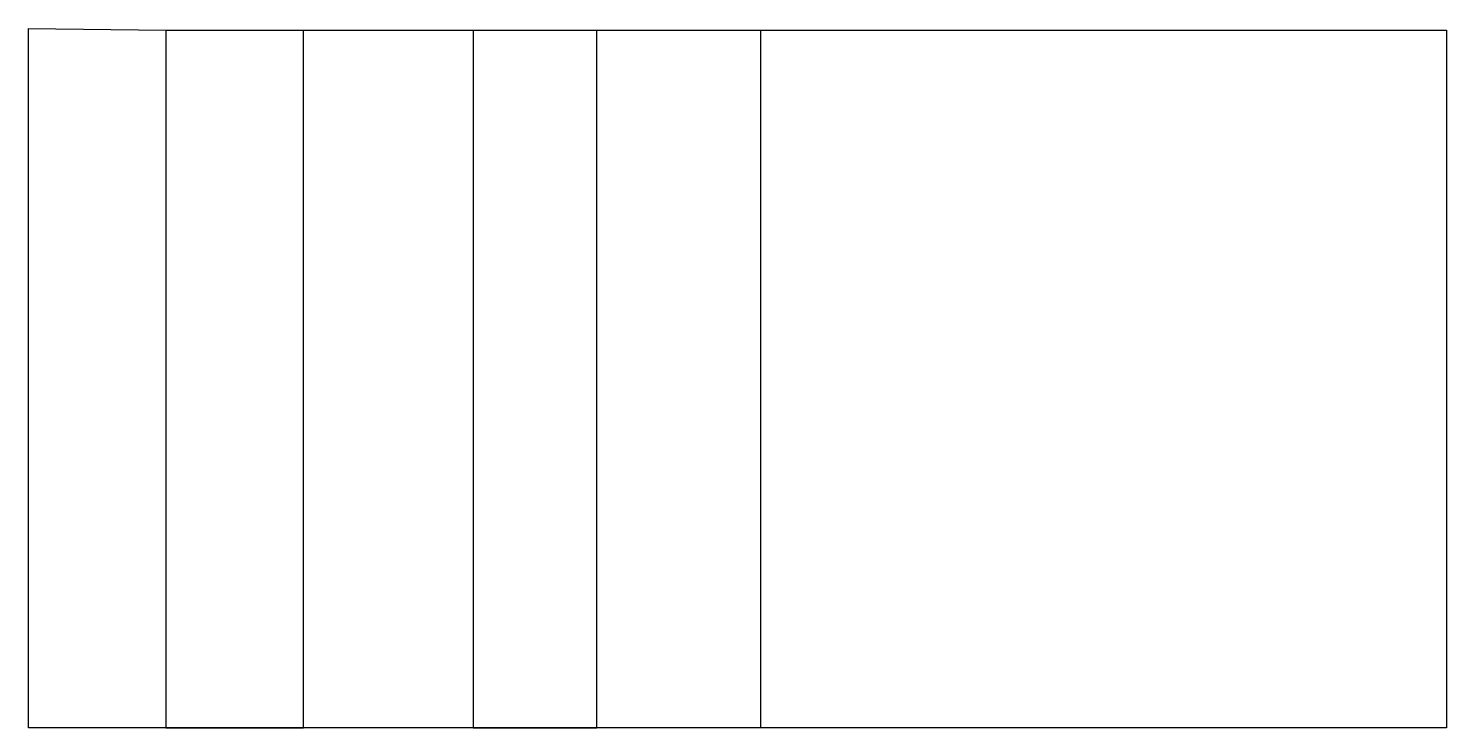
# Model space of a CAD drawing. Header units: inches. Extents: x 7.5 to 20, y 12.5 to 18.7.
import ezdxf

# ---------------------------------------------------------------- set-up
doc = ezdxf.new("R2010")
doc.units = ezdxf.units.IN
doc.header["$MEASUREMENT"] = 0

msp = doc.modelspace()

# ---------------------------------------------------------------- linework, layer by layer
for p, q in [((7.489, 12.497), (7.489, 18.683)), ((7.489, 18.683), (8.705, 18.666)), ((8.705, 18.666), (20.024, 18.666)), ((8.705, 18.666), (8.705, 12.497)), ((9.922, 12.497), (9.922, 18.666)), ((9.922, 18.666), (11.421, 18.666)), ((11.421, 18.666), (11.421, 12.497)), ((12.514, 12.497), (12.514, 18.666)), ((12.514, 18.666), (13.959, 18.666)), ((13.959, 18.666), (13.959, 12.497)), ((20.024, 18.666), (20.024, 12.497)), ((20.024, 12.497), (7.489, 12.497)), ((8.705, 12.497), (9.922, 12.497)), ((11.421, 12.497), (12.514, 12.497))]:
    msp.add_line(p, q)

doc.saveas('drawing.dxf')
